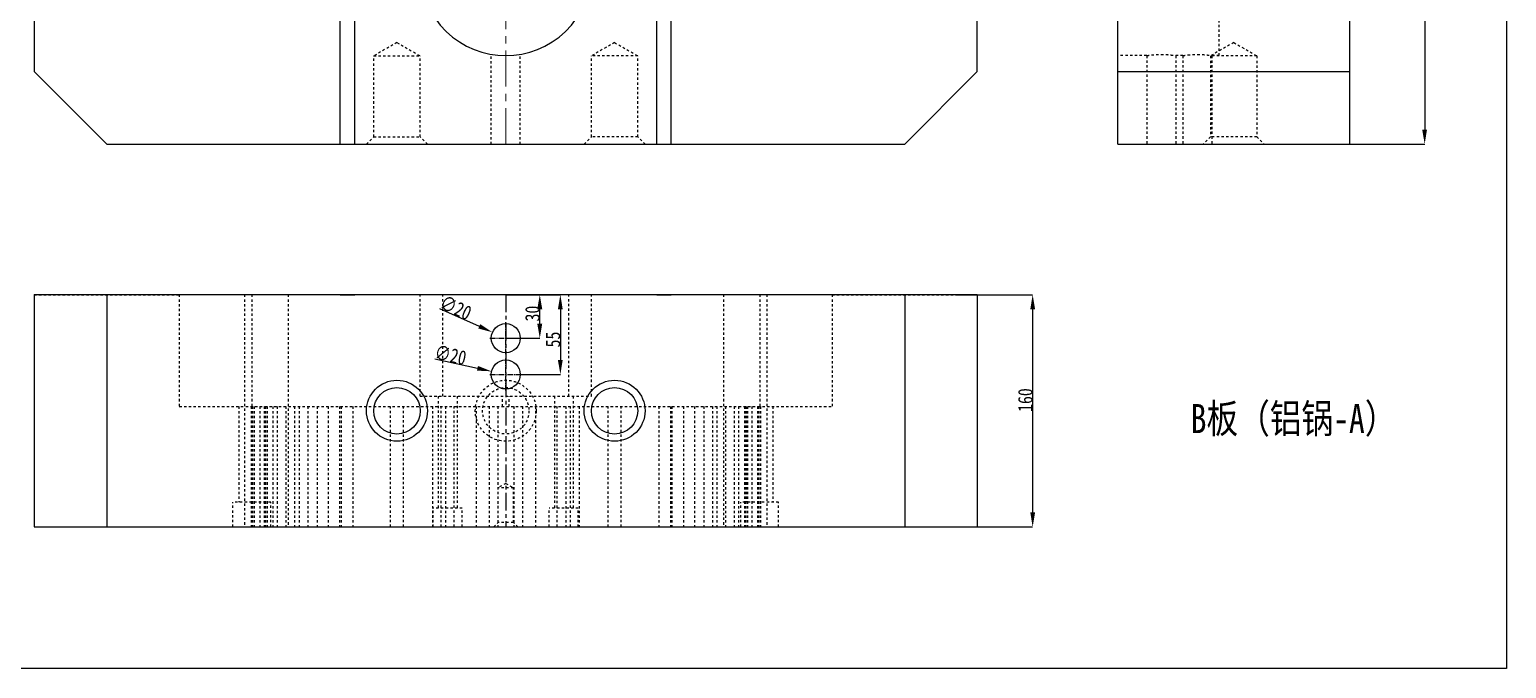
# Model space of a CAD drawing. Header units: millimetres. Extents: x -569 to 1807, y -7664 to 1724.
# Drawn here: x -45 to 973, y -4755 to -4315 of the extents above; entities that cross this region are included whole.
import ezdxf

# ---------------------------------------------------------------- set-up
doc = ezdxf.new("R2010")
doc.units = ezdxf.units.MM
doc.header["$LTSCALE"] = 16.335
doc.header["$PDMODE"] = 3
doc.header["$PDSIZE"] = 0.3125
doc.linetypes.add('CENTER', pattern=[0.6, 0.375, -0.075, 0.075, -0.075])
doc.linetypes.add('HIDDEN', pattern=[0.2, 0.1, -0.1])
doc.layers.get('0').update_dxf_attribs({"linetype": 'CONTINUOUS'})
doc.layers.get('Defpoints').update_dxf_attribs({"linetype": 'CONTINUOUS'})
doc.layers.add('center', color=1, linetype='CENTER', lineweight=9)
doc.layers.add('DEFAULT_2', color=8, linetype='HIDDEN')
doc.styles.get("Standard").update_dxf_attribs({"font": 'txt', "width": 0.8})
doc.dimstyles.new('副本 ISO-25-1', dxfattribs={"dimtxt": 10, "dimasz": 10, "dimexe": 0, "dimexo": 0, "dimgap": 0, "dimtad": 1, "dimtxsty": 'Standard', "dimcen": 0, "dimclrd": 6, "dimclre": 6, "dimclrt": 4, "dimazin": 0, "dimtfac": 1, "dimtofl": 0, "dimtmove": 0, "dimatfit": 3, "dimfxl": 0, "dimarcsym": 0})

# ---------------------------------------------------------------- blocks, each defined once
blk = doc.blocks.new('*D422')
at = {"color": 6, "lineweight": -2}
for p, q in [((865, -3694), (916.6, -3694)), ((916.6, -3704), (916.6, -4384)), ((865, -4394), (916.6, -4394))]:
    blk.add_line(p, q, dxfattribs=at)
at = {"color": 6}
for points in [[(914.9, -3704), (918.2, -3704), (916.6, -3694)], [(914.9, -4384), (918.2, -4384), (916.6, -4394)]]:
    blk.add_solid(points, dxfattribs=at)
at = {"layer": 'Defpoints', "color": 0}
for p in [(865, -3694), (865, -4394), (916.6, -4394)]:
    blk.add_point(p, dxfattribs=at)
at = {"color": 4, "insert": (911.6, -4006.7), "char_height": 10, "attachment_point": 5, "rotation": 90}
blk.add_mtext('700', dxfattribs=at)
blk = doc.blocks.new('*D434')
at = {"color": 6, "lineweight": -2}
for p, q in [((283.3, -4497.7), (306.7, -4497.7)), ((306.7, -4517.7), (306.7, -4507.7)), ((283.3, -4527.7), (306.7, -4527.7))]:
    blk.add_line(p, q, dxfattribs=at)
at = {"color": 6}
for points in [[(305, -4507.7), (308.4, -4507.7), (306.7, -4497.7)], [(305, -4517.7), (308.4, -4517.7), (306.7, -4527.7)]]:
    blk.add_solid(points, dxfattribs=at)
at = {"layer": 'Defpoints', "color": 0}
for p in [(283.3, -4497.7), (306.7, -4497.7), (283.3, -4527.7)]:
    blk.add_point(p, dxfattribs=at)
at = {"color": 4, "insert": (301.7, -4510.7), "char_height": 10, "attachment_point": 5, "rotation": 90}
blk.add_mtext('30', dxfattribs=at)
blk = doc.blocks.new('*D435')
at = {"color": 6, "lineweight": -2}
for p, q in [((295, -4497.7), (320.9, -4497.7)), ((320.9, -4507.7), (320.9, -4542.7)), ((290.1, -4552.7), (320.9, -4552.7))]:
    blk.add_line(p, q, dxfattribs=at)
at = {"color": 6}
for points in [[(319.2, -4507.7), (322.5, -4507.7), (320.9, -4497.7)], [(319.2, -4542.7), (322.5, -4542.7), (320.9, -4552.7)]]:
    blk.add_solid(points, dxfattribs=at)
at = {"layer": 'Defpoints', "color": 0}
for p in [(295, -4497.7), (290.1, -4552.7), (320.9, -4552.7)]:
    blk.add_point(p, dxfattribs=at)
at = {"color": 4, "insert": (315.9, -4528.6), "char_height": 10, "attachment_point": 5, "rotation": 90}
blk.add_mtext('55', dxfattribs=at)
blk = doc.blocks.new('*D436')
at = {"color": 6, "lineweight": -2}
blk.add_line((237.6, -4507.2), (265, -4519.5), dxfattribs=at)
at = {"color": 6}
blk.add_solid([(265.7, -4518), (264.3, -4521), (274.1, -4523.6)], dxfattribs=at)
at = {"layer": 'Defpoints', "color": 0}
for p in [(274.1, -4523.6), (292.4, -4531.8)]:
    blk.add_point(p, dxfattribs=at)
at = {"color": 4, "insert": (248.8, -4506.7), "char_height": 10, "attachment_point": 5, "rotation": 335.8577}
blk.add_mtext('∅20', dxfattribs=at)
blk = doc.blocks.new('*D437')
at = {"color": 6, "lineweight": -2}
blk.add_line((234.4, -4542), (263.7, -4548.4), dxfattribs=at)
at = {"color": 6}
blk.add_solid([(264.1, -4546.8), (263.4, -4550), (273.5, -4550.5)], dxfattribs=at)
at = {"layer": 'Defpoints', "color": 0}
for p in [(273.5, -4550.5), (293, -4554.8)]:
    blk.add_point(p, dxfattribs=at)
at = {"color": 4, "insert": (245.2, -4539.3), "char_height": 10, "attachment_point": 5, "rotation": 347.7135}
blk.add_mtext('∅20', dxfattribs=at)
blk = doc.blocks.new('*D438')
at = {"color": 6, "lineweight": -2}
for p, q in [((593.5, -4497.7), (646.4, -4497.7)), ((646.4, -4507.7), (646.4, -4647.7)), ((593.3, -4657.7), (646.4, -4657.7))]:
    blk.add_line(p, q, dxfattribs=at)
at = {"color": 6}
for points in [[(644.8, -4507.7), (648.1, -4507.7), (646.4, -4497.7)], [(644.8, -4647.7), (648.1, -4647.7), (646.4, -4657.7)]]:
    blk.add_solid(points, dxfattribs=at)
at = {"layer": 'Defpoints', "color": 0}
for p in [(593.5, -4497.7), (593.3, -4657.7), (646.4, -4657.7)]:
    blk.add_point(p, dxfattribs=at)
at = {"color": 4, "insert": (641.4, -4570.3), "char_height": 10, "attachment_point": 5, "rotation": 90}
blk.add_mtext('160', dxfattribs=at)

msp = doc.modelspace()

# ---------------------------------------------------------------- linework, layer by layer
at = {"color": 7, "linetype": 'Continuous'}
for p, q in [((865.007, -4394.042), (865.007, -3694.042)), ((-41.733, -3744.042), (-41.733, -4344.042)), ((608.267, -4344.042), (608.267, -3744.042)), ((705.007, -4394.042), (705.007, -4109.398)), ((169.157, -4394.042), (169.157, -4234.042)), ((179.157, -4394.042), (179.157, -4234.042)), ((387.378, -4394.042), (387.378, -4234.042)), ((397.378, -4394.042), (397.378, -4234.042)), ((-41.733, -4344.042), (8.267, -4394.042)), ((558.267, -4394.042), (608.267, -4344.042)), ((705.007, -4344.042), (865.007, -4344.042)), ((8.267, -4394.042), (558.267, -4394.042)), ((705.007, -4394.042), (865.007, -4394.042)), ((-41.733, -4497.665), (-41.733, -4657.665)), ((-41.733, -4497.665), (608.267, -4497.665)), ((8.267, -4497.665), (8.267, -4657.665)), ((169.157, -4497.665), (169.157, -4497.765)), ((169.157, -4497.765), (179.157, -4497.765)), ((179.157, -4497.665), (179.157, -4497.765)), ((387.378, -4497.665), (387.378, -4497.765)), ((387.378, -4497.765), (397.378, -4497.765)), ((397.378, -4497.665), (397.378, -4497.765)), ((558.267, -4497.665), (558.267, -4657.665)), ((608.267, -4497.665), (608.267, -4657.665)), ((-41.733, -4657.665), (608.267, -4657.665))]:
    msp.add_line(p, q, dxfattribs=at)
at = {"color": 1, "linetype": 'CENTER', "ltscale": 1.990328}
msp.add_line((283.267, -4497.665), (283.267, -4657.665), dxfattribs=at)
at = {"color": 1, "linetype": 'CENTER', "ltscale": 0.621977}
for p, q in [((283.267, -4538.665), (283.267, -4516.665)), ((272.267, -4527.665), (294.267, -4527.665)), ((283.267, -4563.665), (283.267, -4541.665)), ((272.267, -4552.665), (294.267, -4552.665))]:
    msp.add_line(p, q, dxfattribs=at)
msp.add_lwpolyline([(-153.879, -3621.257), (972.97, -3621.257), (972.97, -4755.112), (-153.879, -4755.112)], close=True)
at = {"color": 7, "linetype": 'Continuous'}
for centre, radius in [((283.267, -4527.665), 10), ((283.267, -4552.665), 10), ((208.267, -4577.665), 21), ((358.267, -4577.665), 21), ((208.267, -4577.665), 16), ((358.267, -4577.665), 16)]:
    msp.add_circle(centre, radius, dxfattribs=at)
msp.add_arc((283.267, -4274.042), 59.05, 137.359817, 42.640183, dxfattribs=at)
at = {"layer": 'center', "color": 1, "linetype": 'CENTER', "ltscale": 4.042853}
msp.add_line((283.267, -4394.042), (283.267, -3694.042), dxfattribs=at)
at = {"layer": 'DEFAULT_2', "color": 8, "linetype": 'HIDDEN'}
for p, q in [((705.107, -4394.042), (705.107, -4234.042)), ((775.007, -4333.092), (775.007, -4234.042)), ((208.267, -4324.042), (192.267, -4333.28)), ((208.267, -4324.042), (224.267, -4333.28)), ((358.267, -4324.042), (342.267, -4333.28)), ((358.267, -4324.042), (374.267, -4333.28)), ((785.007, -4324.042), (769.007, -4333.28)), ((785.007, -4324.042), (801.007, -4333.28)), ((192.267, -4333.28), (224.267, -4333.28)), ((192.267, -4389.042), (192.267, -4333.28)), ((224.267, -4389.042), (224.267, -4333.28)), ((273.267, -4394.042), (273.267, -4332.239)), ((293.267, -4394.042), (293.267, -4332.239)), ((374.267, -4333.28), (342.267, -4333.28)), ((342.267, -4389.042), (342.267, -4333.28)), ((374.267, -4389.042), (374.267, -4333.28)), ((725.007, -4333.092), (705.007, -4333.092)), ((725.007, -4333.092), (725.007, -4394.042)), ((750.007, -4333.092), (745.007, -4333.092)), ((745.007, -4333.092), (745.007, -4394.042)), ((750.007, -4333.092), (750.007, -4394.042)), ((801.007, -4333.28), (769.007, -4333.28)), ((769.007, -4333.28), (769.007, -4389.042)), ((775.007, -4333.092), (770.007, -4333.092)), ((770.007, -4333.092), (770.007, -4394.042)), ((801.007, -4333.28), (801.007, -4389.042)), ((187.267, -4394.042), (192.267, -4389.042)), ((192.267, -4389.042), (224.267, -4389.042)), ((229.267, -4394.042), (224.267, -4389.042)), ((337.267, -4394.042), (342.267, -4389.042)), ((374.267, -4389.042), (342.267, -4389.042)), ((379.267, -4394.042), (374.267, -4389.042)), ((769.007, -4389.042), (764.007, -4394.042)), ((801.007, -4389.042), (769.007, -4389.042)), ((801.007, -4389.042), (806.007, -4394.042)), ((-41.733, -4497.765), (58.267, -4497.765)), ((58.267, -4497.665), (58.267, -4574.663)), ((103.267, -4497.665), (103.267, -4657.665)), ((108.267, -4497.665), (108.267, -4574.663)), ((133.267, -4497.665), (133.267, -4657.665)), ((154.456, -4497.665), (154.456, -4497.765)), ((164.456, -4497.765), (154.456, -4497.765)), ((164.456, -4497.665), (164.456, -4497.765)), ((222.898, -4497.665), (222.898, -4497.765)), ((232.898, -4497.765), (222.898, -4497.765)), ((224.217, -4567.665), (224.217, -4497.665)), ((232.898, -4497.665), (232.898, -4497.765)), ((239.829, -4567.665), (239.829, -4497.665)), ((252.898, -4497.665), (252.898, -4497.765)), ((262.898, -4497.765), (252.898, -4497.765)), ((262.898, -4497.665), (262.898, -4497.765)), ((303.636, -4497.665), (303.636, -4497.765)), ((313.636, -4497.765), (303.636, -4497.765)), ((313.636, -4497.665), (313.636, -4497.765)), ((326.706, -4567.665), (326.706, -4497.665)), ((333.636, -4497.665), (333.636, -4497.765)), ((343.636, -4497.765), (333.636, -4497.765)), ((342.317, -4567.665), (342.317, -4497.665)), ((343.636, -4497.665), (343.636, -4497.765)), ((402.078, -4497.665), (402.078, -4497.765)), ((412.078, -4497.765), (402.078, -4497.765)), ((412.078, -4497.665), (412.078, -4497.765)), ((433.267, -4497.665), (433.267, -4657.665)), ((458.267, -4497.665), (458.267, -4574.663)), ((463.267, -4497.665), (463.267, -4657.665)), ((508.267, -4497.665), (508.267, -4574.663)), ((508.267, -4497.765), (608.267, -4497.765)), ((224.22, -4567.665), (342.315, -4567.665)), ((236.767, -4567.665), (236.767, -4644.665)), ((249.767, -4567.665), (249.767, -4644.665)), ((280.976, -4574.663), (280.976, -4567.665)), ((285.559, -4574.663), (285.559, -4567.665)), ((316.767, -4567.665), (316.767, -4644.665)), ((329.767, -4567.665), (329.767, -4644.665)), ((58.267, -4574.663), (508.267, -4574.663)), ((99.267, -4574.663), (99.267, -4640.665)), ((107.767, -4574.663), (107.767, -4657.665)), ((108.767, -4574.663), (108.767, -4657.665)), ((109.767, -4574.663), (109.767, -4657.665)), ((113.767, -4574.663), (113.767, -4657.665)), ((116.767, -4574.663), (116.767, -4657.665)), ((117.267, -4574.663), (117.267, -4640.665)), ((117.767, -4574.663), (117.767, -4657.665)), ((118.767, -4574.663), (118.767, -4657.665)), ((122.767, -4574.663), (122.767, -4657.665)), ((125.767, -4574.663), (125.767, -4657.665)), ((131.767, -4574.663), (131.767, -4657.665)), ((137.767, -4574.663), (137.767, -4657.665)), ((140.767, -4574.663), (140.767, -4657.665)), ((146.767, -4574.663), (146.767, -4657.665)), ((153.267, -4574.663), (153.267, -4657.665)), ((160.767, -4574.663), (160.767, -4657.665)), ((168.767, -4574.663), (168.767, -4657.665)), ((169.767, -4574.663), (169.767, -4657.665)), ((177.767, -4574.663), (177.767, -4657.665)), ((203.767, -4657.665), (203.767, -4574.663)), ((212.767, -4657.665), (212.767, -4574.663)), ((232.767, -4574.663), (232.767, -4657.665)), ((238.767, -4657.665), (238.767, -4574.663)), ((241.767, -4574.663), (241.767, -4657.665)), ((247.767, -4657.665), (247.767, -4574.663)), ((262.767, -4574.663), (262.767, -4657.665)), ((271.767, -4574.663), (271.767, -4657.665)), ((277.767, -4574.663), (277.767, -4657.665)), ((288.767, -4574.663), (288.767, -4657.665)), ((294.767, -4574.663), (294.767, -4657.665)), ((303.767, -4574.663), (303.767, -4657.665)), ((318.767, -4657.665), (318.767, -4574.663)), ((324.767, -4574.663), (324.767, -4657.665)), ((327.767, -4657.665), (327.767, -4574.663)), ((333.767, -4574.663), (333.767, -4657.665)), ((353.767, -4657.665), (353.767, -4574.663)), ((362.767, -4657.665), (362.767, -4574.663)), ((388.767, -4574.663), (388.767, -4657.665)), ((396.767, -4574.663), (396.767, -4657.665)), ((397.767, -4574.663), (397.767, -4657.665)), ((405.767, -4574.663), (405.767, -4657.665)), ((413.267, -4574.663), (413.267, -4657.665)), ((419.767, -4574.663), (419.767, -4657.665)), ((425.767, -4574.663), (425.767, -4657.665)), ((428.767, -4574.663), (428.767, -4657.665)), ((434.767, -4574.663), (434.767, -4657.665)), ((440.767, -4574.663), (440.767, -4657.665)), ((443.767, -4574.663), (443.767, -4657.665)), ((447.767, -4574.663), (447.767, -4657.665)), ((448.767, -4574.663), (448.767, -4657.665)), ((449.267, -4574.663), (449.267, -4640.665)), ((449.767, -4574.663), (449.767, -4657.665)), ((452.767, -4574.663), (452.767, -4657.665)), ((456.767, -4574.663), (456.767, -4657.665)), ((457.767, -4574.663), (457.767, -4657.665)), ((458.767, -4574.663), (458.767, -4657.665)), ((467.267, -4574.663), (467.267, -4640.665)), ((283.267, -4627.665), (278.017, -4630.697)), ((288.517, -4630.697), (278.017, -4630.697)), ((278.017, -4654.665), (278.017, -4630.697)), ((283.267, -4627.665), (288.517, -4630.697)), ((288.517, -4654.665), (288.517, -4630.697)), ((95.267, -4657.665), (95.267, -4640.665)), ((121.267, -4640.665), (95.267, -4640.665)), ((121.267, -4657.665), (121.267, -4640.665)), ((471.267, -4640.665), (445.267, -4640.665)), ((445.267, -4657.665), (445.267, -4640.665)), ((471.267, -4657.665), (471.267, -4640.665)), ((253.267, -4644.665), (233.267, -4644.665)), ((233.267, -4657.665), (233.267, -4644.665)), ((253.267, -4657.665), (253.267, -4644.665)), ((333.267, -4644.665), (313.267, -4644.665)), ((313.267, -4657.665), (313.267, -4644.665)), ((333.267, -4657.665), (333.267, -4644.665)), ((275.017, -4657.665), (278.017, -4654.665)), ((288.517, -4654.665), (278.017, -4654.665)), ((291.517, -4657.665), (288.517, -4654.665))]:
    msp.add_line(p, q, dxfattribs=at)
for radius in [21, 16]:
    msp.add_circle((283.267, -4577.665), radius, dxfattribs=at)
for points, knots in [([(725.007, -4333.092), (724.99, -4333.092), (725.134, -4333.074), (725.202, -4333.057), (725.482, -4333.014), (725.955, -4332.937), (726.805, -4332.811), (728.592, -4332.577), (731.368, -4332.317), (733.729, -4332.239), (735.007, -4332.239)], [0, 0, 0, 0, 0.00490166, 0.01948675, 0.0435745, 0.07695858, 0.16995946, 0.29464189, 0.61844669, 1, 1, 1, 1]), ([(735.007, -4332.239), (735.658, -4332.239), (736.936, -4332.261), (738.789, -4332.353), (740.496, -4332.49), (741.794, -4332.63), (742.711, -4332.746), (743.293, -4332.825), (743.796, -4332.898), (744.214, -4332.962), (744.508, -4333.01), (744.698, -4333.04), (744.807, -4333.059), (744.888, -4333.07), (744.955, -4333.086), (744.979, -4333.082), (745.008, -4333.096), (745.007, -4333.092)], [0, 0, 0, 0, 0.19433708, 0.38157396, 0.55400713, 0.70538675, 0.77140257, 0.83006158, 0.88077019, 0.92305007, 0.95642828, 0.96964689, 0.98051321, 0.98900449, 0.99509792, 0.99877071, 1, 1, 1, 1]), ([(750.007, -4333.092), (749.99, -4333.092), (750.134, -4333.074), (750.202, -4333.057), (750.482, -4333.014), (750.955, -4332.937), (751.805, -4332.811), (753.592, -4332.577), (756.368, -4332.317), (758.729, -4332.239), (760.007, -4332.239)], [0, 0, 0, 0, 0.00490166, 0.01948675, 0.0435745, 0.07695858, 0.16995946, 0.29464189, 0.61844669, 1, 1, 1, 1]), ([(760.007, -4332.239), (760.658, -4332.239), (761.936, -4332.261), (763.789, -4332.353), (765.496, -4332.49), (766.794, -4332.63), (767.711, -4332.746), (768.293, -4332.825), (768.796, -4332.898), (769.214, -4332.962), (769.508, -4333.01), (769.698, -4333.04), (769.807, -4333.059), (769.888, -4333.07), (769.955, -4333.086), (769.979, -4333.082), (770.008, -4333.096), (770.007, -4333.092)], [0, 0, 0, 0, 0.19433708, 0.38157396, 0.55400713, 0.70538675, 0.77140257, 0.83006158, 0.88077019, 0.92305007, 0.95642828, 0.96964689, 0.98051321, 0.98900449, 0.99509792, 0.99877071, 1, 1, 1, 1])]:
    msp.add_open_spline(points, degree=3, knots=knots, dxfattribs=at)

# ---------------------------------------------------------------- texts
at = {"insert": (755.346, -4573.004), "char_height": 20, "width": 149.30384, "attachment_point": 1}
msp.add_mtext('{\\fSimSun|b0|i0|c134|p2;B板（铝锅-A）}', dxfattribs=at)

# ---------------------------------------------------------------- dimensions: what is measured, and where the dimension line sits
for base, p1, p2, picture, middle in [((916.573, -4394.042), (865.007, -3694.042), (865.007, -4394.042), '*D422', (916.573, -4006.692)), ((306.71, -4497.665), (283.267, -4527.665), (283.267, -4497.665), '*D434', (306.71, -4510.727)), ((320.864, -4552.665), (294.989, -4497.665), (290.135, -4552.665), '*D435', (320.864, -4528.65)), ((646.433, -4657.665), (593.476, -4497.665), (593.303, -4657.665), '*D438', (646.433, -4570.348))]:
    dim = msp.add_linear_dim(base=base, p1=p1, p2=p2, angle=90, dimstyle='副本 ISO-25-1', override={"dimfxl": 1.25, "dimarcsym": 1})
    dim.commit()
    dim.dimension.update_dxf_attribs({"geometry": picture, "text_midpoint": middle, "dimtype": 160})
for p1, p2, picture, middle in [((292.393, -4531.756), (274.142, -4523.575), '*D436', (248.811, -4506.743)), ((293.038, -4554.794), (273.496, -4550.537), '*D437', (245.247, -4539.268))]:
    dim = msp.add_diameter_dim_2p(p1=p1, p2=p2, dimstyle='副本 ISO-25-1', override={"dimfxl": 1.25, "dimarcsym": 1})
    dim.commit()
    dim.dimension.update_dxf_attribs({"geometry": picture, "text_midpoint": middle})

doc.saveas('drawing.dxf')
